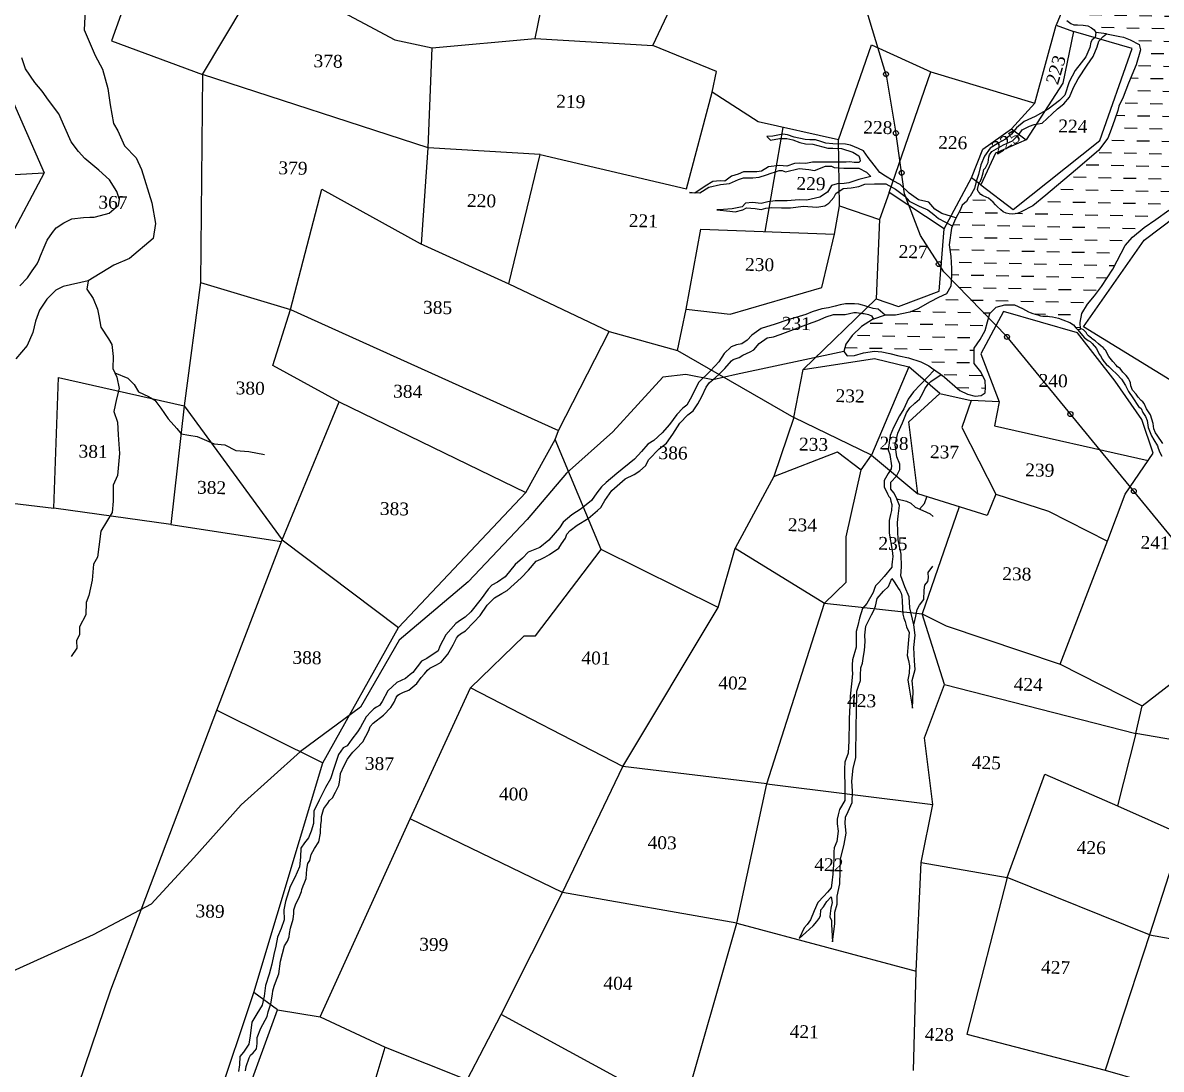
# Model space of a CAD drawing. Header units: inches. Extents: x 304037 to 460575, y 1453943 to 1639883.
# Drawn here: x 335053 to 336193, y 1597253 to 1598301 of the extents above; entities that cross this region are included whole.
import ezdxf

# ---------------------------------------------------------------- set-up
doc = ezdxf.new("R2010")
doc.units = ezdxf.units.IN
doc.header["$MEASUREMENT"] = 0
doc.header["$PDMODE"] = 33
doc.header["$PDSIZE"] = 5
doc.linetypes.add('ACAD_ISO02W100', pattern=[15, 12, -3])
for name, color, linetype in [('CARTTRACK', 30, 'ACAD_ISO02W100'), ('NALA', 4, 'Continuous'), ('SURVEY_BND', 7, 'Continuous'), ('SURVEY_NO', 7, 'Continuous'), ('WATER_BODY', 4, 'Continuous'), ('zz', 7, 'Continuous')]:
    doc.layers.add(name, color=color, linetype=linetype)
doc.styles.get("Standard").update_dxf_attribs({"font": 'arial.ttf'})

# ---------------------------------------------------------------- blocks, each defined once
blk = doc.blocks.new('CHEPINAPI')
at = {"layer": 'WATER_BODY', "linetype": 'ByBlock'}
h = blk.add_hatch(dxfattribs=at)
h.set_pattern_fill('DASH', color=256, scale=10, angle=180, style=0)
h.set_pattern_definition([(180, (-977.9699, -291.534), (-1.25, -1.25), [1.25, -1.25])])
h.paths.add_polyline_path([(110.82, 53.93), (109.55, 52.84), (108.42, 52.19), (108.11, 52.07), (107.8, 51.99), (107.5, 51.96), (107.22, 51.96), (106.91, 52.02), (106.6, 52.17), (106.37, 52.35), (105.99, 52.67), (105.83, 52.86), (105.59, 53.11), (105.1, 53.5), (104.95, 53.56), (104.5, 53.76), (104.35, 53.86), (104.17, 54.03), (104.07, 54.15), (103.99, 54.34), (104.14, 54.94), (103.85, 55.14), (103.69, 54.43), (103.27, 53.67), (103.13, 53.49), (102.94, 53.11), (102.5, 52.73), (102.31, 52.25), (101.86, 51.38), (101.47, 50.41), (101.27, 48.77), (101.48, 47.61), (101.58, 46.39), (101.58, 45.66), (101.54, 44.63), (101.12, 43.87), (100.32, 43.48), (99.51, 43.04), (98.28, 42.3), (97.5, 41.96), (96.08, 41.64), (95.03, 41.59), (93.77, 41.13), (92.69, 40.41), (91.8, 39.51), (91.19, 38.62), (91, 37.89), (91.33, 37.45), (92.07, 37.52), (92.97, 37.8), (94.06, 38), (94.8, 37.92), (95.58, 37.79), (96.49, 37.57), (97.46, 37.4), (98.71, 37.03), (99.52, 36.63), (99.77, 36.44), (100.64, 35.85), (100.86, 35.71), (102.64, 34.24), (103.42, 33.88), (104.21, 33.69), (104.79, 33.79), (105.17, 34.07), (105.2, 34.6), (105.15, 35.24), (104.72, 36.13), (104.03, 36.97), (104.02, 37.74), (104, 38.49), (104.58, 39.38), (105.05, 40.28), (105.27, 41.14), (105.49, 41.99), (106.11, 42.63), (106.96, 42.89), (107.93, 42.89), (108.74, 42.56), (109.34, 42.22), (109.51, 42.16), (109.78, 42.07), (110.02, 42.01), (110.29, 41.94), (110.54, 41.87), (110.78, 41.83), (111.28, 41.84), (111.46, 41.82), (111.75, 41.8), (112.04, 41.73), (112.34, 41.65), (112.78, 41.5), (113.5, 41.24), (113.85, 41.03), (114.09, 40.75), (114.28, 40.56), (114.58, 40.6), (114.54, 41.26), (114.68, 42.18), (115.23, 43.13), (115.91, 43.97), (116.58, 44.91), (117.67, 46.67), (118.09, 47.52), (118.85, 49.04), (119.57, 49.9), (120.72, 50.88), (121.86, 51.71), (123.14, 52.67), (124.03, 53.5), (124.95, 54.52), (125.91, 55.42), (127.21, 56.29), (127.75, 56.48), (128.57, 56.54), (129.25, 56.42), (130.03, 56.34), (130.63, 56.7), (131.14, 57.29), (131.58, 58.05), (131.76, 58.63), (132.58, 60.13), (133.33, 61.24), (133.97, 62.05), (135, 62.64), (136.31, 62.86), (137.23, 63.03), (138.98, 65.11), (141.07, 67.7), (142.21, 68.62), (143.42, 69.15), (145.88, 70.29), (148.07, 70.87), (149.32, 71.85), (150.38, 73.22), (150.78, 74.63), (150.49, 76.08), (149.97, 77.13), (149.32, 77.91), (147.83, 79.17), (146.43, 80.05), (144.98, 81), (140.84, 83.17), (137.11, 85.24), (133.73, 86.67), (130.99, 87.97), (127.4, 90.11), (125.37, 90.94), (123.35, 91.79), (119.12, 93), (116.08, 93.98), (113.91, 94.69), (111.94, 95.73), (109.87, 96.8), (108.16, 97.47), (105.29, 97.61), (103.99, 97.98), (101.64, 98.89), (98.94, 100.22), (96.01, 101.62), (92.44, 103.15), (88.98, 104.29), (87.3, 104.55), (84.84, 104.2), (83.17, 103.62), (81.76, 102.88), (80.38, 101.95), (80, 100.99), (80.19, 100.04), (80.39, 99.24), (80.7, 98.84), (81.13, 98.83), (81.71, 99.14), (82.26, 99.73), (82.81, 100.25), (83.36, 100.27), (83.78, 100.25), (84.24, 100.16), (85.3, 99.96), (86.11, 99.56), (86.67, 99.2), (88.02, 98.84), (89, 98.61), (89.51, 98.5), (90.7, 98), (91.71, 97.43), (92.43, 97.19), (93.28, 97.1), (94.55, 96.73), (96.69, 95.83), (98.16, 95.19), (99.25, 94.9), (100.43, 94.42), (102.04, 93.59), (103.39, 92.53), (104.43, 91.42), (105.26, 90.67), (106.24, 90.01), (107.13, 89), (108.02, 87.94), (110.34, 86.34), (112.46, 85.03), (115.6, 83.53), (116.62, 83.19), (116.89, 82.69), (116.67, 81.86), (115.96, 80.76), (115.41, 79.7), (115.07, 78.81), (113.72, 77.24), (113.34, 76.48), (113.3, 75.41), (113.39, 74.98), (113.62, 74.55), (113.47, 73.77), (113.09, 73.06), (112.78, 72.51), (112.55, 72.2), (112.45, 71.66), (112.56, 71.38), (112.96, 71.11), (113.26, 70.98), (113.64, 70.97), (114.22, 70.95), (114.67, 70.91), (115.05, 70.7), (115.31, 70.53), (115.47, 70.27), (116.55, 70.13), (116.72, 70.11), (117.89, 69.91), (118.25, 69.84), (118.93, 69.58), (119.83, 69.14), (119.98, 68.63), (119.59, 67.12), (118.84, 65.27), (118.34, 63.85), (117.94, 62.96), (117.85, 62.51), (117.57, 61.63), (117.23, 60.6), (116.89, 59.72), (116.01, 58.49), (113.73, 56.48)])
h.paths.add_polyline_path([(113.56, 73.45), (149.4, 74.06), (149.29, 80.09), (113.45, 79.48)], flags=24)
h.paths.add_polyline_path([(125, 74.22), (128.28, 74.22), (128.28, 72.27), (125, 72.27)], flags=24)
at = {"layer": 'CARTTRACK', "linetype": 'ByBlock'}
for points in [[(91, 37.89), (80.29, 35.36), (77.96, 34.8), (75.25, 35.26), (72.96, 34.94), (68.1, 29.4), (63.56, 25.16), (59.72, 20.46), (53.96, 14.12), (47.2, 8.16), (43.47, 1.4)], [(43.47, 1.4), (37.58, -3.18), (31.75, -8.6), (27.15, -13.99), (22.99, -18.72), (17.26, -21.9), (6.8, -26.87)]]:
    blk.add_lwpolyline(points, dxfattribs=at)
at = {"layer": 'NALA'}
for points in [[(14.55, 70.38), (14.49, 68.43), (15.64, 65.89), (16.39, 64.53), (16.97, 62.62), (17.22, 61), (17.61, 59.12), (18.05, 58.41), (18.75, 56.94), (19.94, 55.75), (20.49, 54.61), (21.59, 51.31), (22.01, 49.23), (21.8, 47.73), (19.47, 45.7), (17.94, 44.98), (15.4, 43.37), (12.92, 42.77), (12.18, 42.37), (11.3, 41.46), (10.6, 40.36), (10.21, 39.24), (9.97, 38.11), (9.44, 36.8), (8.33, 35.43)], [(100.84, 35.73), (102.64, 34.24), (103.42, 33.88), (104.21, 33.69), (104.79, 33.79), (105.17, 34.07), (105.2, 34.6), (105.15, 35.24), (104.72, 36.13), (104.03, 36.97), (104.02, 37.74), (104, 38.49), (104.58, 39.38), (105.05, 40.28), (105.27, 41.14), (105.49, 41.99), (106.11, 42.63), (106.96, 42.89), (107.93, 42.89), (108.74, 42.56), (109.34, 42.22), (109.51, 42.16), (109.78, 42.07), (110.02, 42.01), (110.29, 41.94), (110.54, 41.87), (110.78, 41.83), (111.28, 41.84), (111.46, 41.82), (111.75, 41.8), (112.04, 41.73), (112.34, 41.65), (112.78, 41.5), (113.5, 41.24), (113.85, 41.03), (114.09, 40.75), (114.28, 40.56), (114.58, 40.6), (114.54, 41.26), (114.68, 42.18), (115.23, 43.13), (115.91, 43.97), (116.58, 44.91), (117.67, 46.67), (118.09, 47.52), (118.85, 49.04), (119.57, 49.9), (120.72, 50.88), (121.86, 51.71), (123.14, 52.67)], [(112.56, 71.38), (112.96, 71.11), (113.26, 70.98), (113.64, 70.97), (114.22, 70.95), (114.67, 70.91), (115.05, 70.7), (115.31, 70.53), (115.47, 70.27), (115.43, 69.74), (115.15, 69.53), (115.02, 69.29), (114.92, 68.76), (114.54, 67.81), (114.08, 67.19), (113.5, 66.41), (112.94, 65.27), (112.52, 63.94), (111.99, 63.41), (110.89, 62.52), (109.6, 61.75), (108.51, 61.21), (107.75, 60.56), (107.28, 59.93), (106.68, 59.42), (105.96, 59), (105.18, 58.48), (104.62, 57.68), (104.29, 56.8), (104.06, 55.85), (103.85, 55.14), (103.69, 54.43), (103.27, 53.67), (103.13, 53.49), (102.94, 53.11), (102.5, 52.73), (102.31, 52.25), (101.86, 51.38), (101.47, 50.41), (101.27, 48.77), (101.48, 47.61), (101.58, 46.39), (101.58, 45.66), (101.54, 44.63), (101.12, 43.87), (100.32, 43.48), (99.51, 43.04), (98.28, 42.3), (97.5, 41.96), (96.08, 41.64), (95.03, 41.59), (93.77, 41.13), (92.69, 40.41), (91.8, 39.51), (91.19, 38.62), (91, 37.89), (91.33, 37.45), (92.07, 37.52), (92.97, 37.8), (94.06, 38), (94.8, 37.92), (95.58, 37.79), (96.49, 37.57), (97.46, 37.4), (98.71, 37.03), (99.52, 36.63), (99.77, 36.44), (99.77, 36.44), (100.64, 35.85)], [(8.59, 42.74), (9.33, 43.55), (9.78, 44.26), (10.26, 44.98), (10.44, 45.35), (10.6, 45.79), (10.95, 46.63), (11.21, 47.34), (11.74, 48.14), (12.1, 48.6), (12.86, 49.12), (13.64, 49.52), (14.81, 49.68), (15.43, 49.73), (15.87, 49.76), (16.51, 49.94), (17.37, 50.17), (18.26, 50.98), (18.36, 51.56), (18.09, 52.37), (17.31, 53.5), (16.22, 54.46), (14.83, 55.58), (14.16, 56.28), (13.41, 57.23), (12.74, 58.63), (12.14, 59.97), (11.08, 61.33), (10.42, 62.2), (9.66, 63.06), (8.72, 64.42), (8.32, 65.5)], [(116.55, 70.13), (115.47, 70.27)], [(15.4, 43.37), (15.28, 42.55), (15.92, 41.62), (16.4, 40.56), (16.55, 39.92), (16.76, 38.77), (17.54, 37.63), (17.88, 37.07), (18.04, 35.86), (18.04, 34.68), (18.46, 33.83), (18.71, 32.68), (18.46, 31.66), (18.23, 30.37), (18.63, 29.32), (18.73, 28.08), (18.9, 26.19), (18.73, 24.01), (18.32, 23.03), (18.36, 21.45), (18.27, 20.29), (17.19, 18.4), (17.03, 16.83), (16.9, 15.82), (16.51, 15.09), (16.42, 13.51), (16.13, 11.96), (15.86, 11.26), (15.86, 10.03), (15.24, 8.81), (15.26, 8.06), (14.99, 7.42), (15.03, 6.7), (14.47, 5.85)], [(95.03, 41.59), (94.33, 42.18), (93.83, 42.23), (93.4, 42.37), (92.98, 42.48), (92.75, 42.56), (92.39, 42.64), (91.94, 42.68), (91.06, 42.66), (90.53, 42.54), (90.03, 42.4), (89.37, 42.23), (88.72, 42.11), (87.73, 41.77), (87.13, 41.5), (86.12, 41.18), (85.32, 40.94), (84.07, 40.49), (82.7, 40.01), (81.76, 39.32), (81.3, 38.82), (80.79, 38.44), (80.25, 38.32), (79.72, 38.11), (79.04, 37.43), (78.54, 36.59), (78.19, 36.18), (77.68, 35.65), (76.55, 34.5), (75.9, 33.11), (75.42, 32.22), (75.02, 31.91), (74.45, 31.25), (73.73, 30.25), (73.03, 29.39), (72.2, 28.6), (71.61, 28.22), (70.98, 27.49), (70.32, 26.7), (68.58, 25.23), (67.54, 24.33), (67.06, 23.88), (66.61, 23.26), (66.11, 22.49), (65.1, 21.65), (64.16, 21.02), (63.32, 20.26), (62.98, 19.7), (61.93, 18.45), (61.04, 17.68), (59.9, 17.21), (59.33, 16.61), (58.61, 15.93), (57.65, 14.68), (56.88, 14.15), (56.32, 13.84), (55.96, 13.44), (55.28, 12.44), (54.29, 11.13), (53.74, 10.6), (53.27, 10.28), (52.81, 9.93), (51.85, 8.77), (51.28, 7.65), (51.11, 7.17), (50.01, 6.38), (49.46, 6.09), (48.62, 4.94), (48.35, 4.74), (47.89, 4.35), (47.06, 3.92), (46.17, 3.07), (45.61, 1.98), (45.36, 1.59), (45.06, 1.42), (44.81, 1.23), (44.55, 0.97), (44.07, 0.43), (43.5, -0.6), (43.21, -1.07), (42.67, -1.83), (42.23, -2.49), (41.83, -2.71), (41.39, -3.37), (41.01, -4.58), (40.62, -5.83), (40.15, -6.71), (39.54, -8), (39.03, -9.11), (39.03, -10.32), (38.79, -11.11), (38.55, -11.77), (38.15, -12.27), (37.82, -12.8), (37.81, -13.73), (37.71, -14.68), (37.26, -15.77), (36.84, -16.68), (36.4, -18.18), (36.24, -19), (36.31, -20.01), (36, -20.87), (35.65, -21.75), (35.52, -22.66), (35.35, -23.5), (35.17, -24.46), (34.92, -25.46), (34.56, -26.61), (34.47, -27.68), (34.26, -28.56), (33.75, -29.43), (33.29, -30.28), (33.15, -31.64), (33.02, -32.49), (32.5, -33.29), (32.16, -33.73), (32.12, -34.56), (32.05, -35.25)], [(32.76, -35.16), (32.8, -34.73), (33.09, -33.84), (33.23, -33.58), (33.49, -33.33), (33.8, -32.93), (33.84, -32.39), (33.84, -31.8), (34.18, -30.87), (34.81, -29.68), (34.88, -29.23), (35.15, -28.41), (35.27, -27.46), (35.31, -27.12), (35.44, -26.64), (35.56, -26.29), (35.89, -25.42), (36.01, -24.15), (36.37, -22.59), (36.66, -22.12), (36.82, -21.68), (36.86, -21.35), (36.94, -20.83), (37.2, -19.92), (37.24, -19.34), (37.24, -18.99), (37.38, -18.49), (37.76, -17.63), (37.95, -17.14), (38, -16.94), (38.11, -16.57), (38.2, -16.33), (38.4, -15.82), (38.46, -14.9), (38.53, -14.32), (38.73, -14.02), (38.87, -13.41), (39.18, -12.81), (39.58, -12.16), (39.73, -11.28), (39.73, -10.92), (39.75, -10.65), (39.77, -10.44), (39.81, -10.02), (39.81, -9.6), (39.98, -8.91), (40.03, -8.8), (40.22, -8.53), (40.4, -8.27), (40.58, -7.99), (40.86, -7.72), (41.17, -7.14), (41.48, -6.49), (41.53, -6.14), (41.6, -5.65), (41.6, -5.29), (41.96, -4.46), (42.29, -3.82), (42.54, -3.45), (42.81, -3.13), (43.14, -2.79), (43.79, -2.07), (44.34, -0.93), (44.48, -0.53), (44.77, -0.18), (45.79, 0.64), (46.5, 1.41), (46.83, 1.94), (47.03, 2.43), (47.17, 2.65), (47.33, 2.76), (47.72, 2.97), (48.25, 3.19), (49.04, 3.87), (49.46, 4.47), (49.8, 4.83), (50.09, 5.2), (50.31, 5.41), (50.66, 5.58), (50.97, 5.78), (51.42, 6.05), (52.08, 6.84), (52.59, 7.81), (52.92, 8.47), (53.12, 8.75), (53.3, 8.92), (53.81, 9.23), (54.62, 10.11), (55.23, 10.78), (55.9, 11.84), (56.64, 12.59), (57.36, 13.01), (57.88, 13.34), (59.23, 14.62), (59.95, 15.4), (60.72, 16.31), (61.16, 16.54), (61.58, 16.75), (62.01, 17.03), (62.96, 17.68), (63.19, 18.1), (63.58, 18.68), (63.7, 19.08), (64.03, 19.46), (64.74, 20), (65.82, 20.69), (66.73, 21.52), (67.04, 21.82), (67.44, 22.53), (68.13, 23.55), (69.42, 24.74), (70.31, 25.18), (70.86, 25.56), (71.44, 26.05), (71.76, 26.72), (72.76, 27.8), (73.48, 28.38), (74.08, 29.3), (74.78, 30.4), (75.53, 31.23), (76.07, 31.65), (76.52, 32.35), (76.91, 33.12), (77.32, 34.05), (77.63, 34.53), (77.96, 34.8), (78.57, 35.34), (79.13, 35.94), (79.78, 36.72), (79.96, 36.87), (80.54, 37.09), (80.93, 37.3), (81.63, 37.66), (82, 37.86), (82.53, 38.51), (83.32, 39.11), (83.95, 39.22), (84.6, 39.45), (87.39, 40.58), (88.33, 40.94), (89.16, 41.3), (89.89, 41.55), (91.03, 41.58), (91.9, 41.82), (92.18, 41.82), (92.81, 41.72), (92.93, 41.72), (93.37, 41.64), (93.68, 41.51), (93.88, 41.17), (93.88, 41.17)], [(114.28, 40.56), (114.98, 39.74), (115.1, 39.69), (115.35, 39.51), (115.55, 39.39), (115.75, 39.22), (116.21, 38.73), (116.5, 38.16), (116.63, 38), (116.84, 37.64), (116.98, 37.43), (117.19, 37.16), (117.46, 36.93), (117.78, 36.64), (118.3, 36.2), (118.78, 35.72), (119.18, 35.07), (119.49, 34.49), (119.95, 33.85), (120.53, 33.02), (120.78, 32.81), (120.97, 32.43), (121.24, 32.04), (121.4, 31.62), (121.52, 30.92), (121.68, 30.59), (121.87, 30.1), (122.12, 29.72), (122.5, 29.14), (122.58, 28.91), (122.73, 28.48), (122.95, 28.1)], [(123.03, 29.37), (122.43, 30.2), (122.28, 30.43), (122.11, 30.81), (122.02, 31.33), (121.72, 32.22), (121.34, 32.81), (121.08, 33.31), (120.96, 33.5), (120.78, 33.61), (120.48, 33.94), (120.4, 34.05), (120.27, 34.24), (119.88, 34.62), (119.72, 35.06), (119.69, 35.35), (119.58, 35.58), (119.47, 35.77), (119.21, 36.09), (119.05, 36.26), (118.88, 36.39), (118.61, 36.76), (118.52, 36.83), (118.35, 36.93), (118.21, 37.08), (117.85, 37.44), (117.45, 37.93), (117.11, 38.58), (117.04, 38.63), (116.86, 38.82), (116.67, 38.97), (116.4, 39.17), (116.1, 39.43), (115.98, 39.51), (115.77, 39.66), (115.69, 39.74), (115.54, 39.83), (115.38, 39.97), (115.24, 40.1), (115.14, 40.29), (115.01, 40.41), (114.87, 40.56), (114.87, 40.56), (114.57, 40.67)], [(100.07, 36.24), (98.03, 34.01), (97.51, 33.25), (97.1, 32.29), (96.68, 31.59), (96.11, 30.42), (95.78, 29.6), (95.62, 28.18), (95.78, 27.69), (95.97, 26.57), (95.95, 26.26), (95.67, 25.82), (95.27, 25.09), (95.3, 24.46), (95.63, 23.76), (95.77, 23.5), (95.91, 23.39), (96, 23.05), (96.1, 22.71), (96.07, 22.11), (95.97, 21.7), (95.87, 21.11), (95.87, 20.47), (95.9, 19.84), (96.24, 18.12), (96.3, 17.52), (96.25, 16.99), (96.24, 16.69), (96.23, 16.47), (95.47, 15.52), (94.95, 14.92), (94.65, 14.56), (94.5, 14.21), (94.43, 13.9), (93.82, 12.79), (93.38, 12.26), (93.09, 11.31), (92.97, 10.56), (92.81, 9.97), (92.81, 9.45), (92.85, 8.41), (92.48, 7.14), (92.47, 6.64), (92.49, 6.09), (92.51, 5.8), (92.51, 5.37), (92.44, 4.74), (92.32, 3.5), (92.32, 2.58), (92.29, 1.27), (92.29, 0.47), (92.29, -0.46), (92.29, -0.98), (92.25, -2.21), (91.95, -3.09), (91.92, -3.77), (91.95, -4.52), (91.97, -5.11), (91.98, -5.78), (92.02, -6.93), (91.51, -7.85), (91.4, -8.37), (91.28, -8.82), (91.3, -9.27), (91.43, -10), (91.29, -11.03), (91.04, -11.67), (91.04, -12.09), (91.04, -12.49), (91.04, -12.86), (90.99, -14.29), (90.89, -15.16), (90.84, -15.66), (90.47, -16.1), (90.12, -16.51), (89.54, -17.18), (89.18, -18.01), (88.85, -18.91), (88.53, -19.4), (88.23, -19.71), (87.76, -20.79), (88.39, -20.19), (89.12, -19.51), (89.46, -19.08), (89.66, -18.8), (89.82, -18.49), (89.84, -17.89), (90.11, -17.58), (90.44, -17.05), (90.84, -16.58), (90.96, -17.14), (90.86, -17.7), (90.79, -18.24), (90.77, -18.57), (90.94, -18.94), (90.96, -19.32), (91.07, -21.05), (91.29, -19.27), (91.26, -18.1), (91.47, -17.3), (91.47, -16.5), (91.7, -15.25), (91.72, -12.78), (92.03, -11.28), (92.22, -10.19), (92.11, -9.22), (92.13, -8.58), (92.39, -8.03), (92.77, -7.12), (92.77, -5.97), (92.68, -4.98), (92.77, -3.67), (93.04, -2.63), (93.02, -1.57), (93.02, -0.45), (93, 0.78), (93.02, 1.65), (93, 4.02), (93.17, 4.63), (93.32, 5.09), (93.32, 5.61), (93.35, 6.34), (93.5, 6.82), (93.6, 7.53), (93.68, 8.07), (93.71, 8.98), (93.66, 9.61), (93.76, 10.51), (94.02, 11.04), (94.3, 11.67), (94.48, 12.04), (94.67, 12.55), (94.83, 13.3), (95.43, 14.06), (95.93, 14.52), (96.26, 15.34), (96.48, 14.99), (96.72, 14.64), (96.9, 14.39), (97.08, 14.16), (97.21, 13.87), (97.28, 13.58), (97.34, 13.11), (97.38, 12.36), (97.42, 11.8), (97.54, 11.41), (97.67, 11.07), (97.81, 10.55), (98.1, 9.98), (98.05, 9.25), (98, 8.46), (97.97, 8.07), (97.95, 7.68), (98.08, 7.17), (98.2, 6.64), (98.17, 5.92), (98.06, 5.25), (98.2, 4.42), (98.57, 2.42), (98.62, 4.13), (98.51, 5.2), (98.76, 6.31), (98.7, 7.15), (98.58, 8.48), (98.7, 9.73), (98.55, 10.75), (98.11, 12.44), (98.03, 13.54), (97.56, 14.52), (97.15, 15.63), (97.18, 16.51), (97.14, 17.79), (96.79, 19.21), (96.69, 20.94), (96.76, 21.55), (96.85, 22.62), (96.53, 23.46), (96.26, 23.88), (95.97, 24.25), (95.96, 24.94), (96.52, 25.54), (96.83, 26.22), (96.82, 26.76), (96.51, 27.5), (96.31, 28.68), (96.54, 29.85), (96.98, 30.89), (97.36, 31.91), (97.68, 32.4), (98.2, 32.88), (98.64, 33.28), (98.95, 33.89), (99.16, 34.33), (99.46, 34.76), (99.72, 35.09), (100.75, 35.78)], [(100.64, 35.85), (100.86, 35.71)], [(18.25, 34.25), (19.57, 33.73), (20.21, 33.14), (20.67, 32.41), (21.68, 31.97), (22.31, 31.59), (22.91, 30.81), (23.66, 29.78), (24.55, 28.81), (24.99, 28.31), (25.77, 28.17), (26.59, 28.05), (27.56, 27.68), (28.33, 27.37), (29.38, 27.29), (30.49, 26.76), (31.79, 26.68), (33.36, 26.4)]]:
    blk.add_lwpolyline(points, dxfattribs=at)
blk.add_lwpolyline([(103.99, 54.34), (104.16, 55.03), (104.29, 55.19), (104.42, 55.54), (104.52, 56), (104.59, 56.36), (104.76, 56.53), (105, 57.05), (105.07, 57.59), (105.13, 57.81), (105.35, 58.16), (106.51, 58.84), (107.39, 59.27), (108.05, 59.95), (108.33, 60.39), (109.05, 60.77), (109.53, 60.93), (110.3, 61.09), (111.28, 62.04), (111.83, 62.57), (112.45, 63.08), (113, 63.74), (113.38, 64.71), (113.81, 65.58), (114.69, 66.98), (115.28, 67.85), (115.64, 68.83), (115.8, 69.41), (116.21, 69.86), (116.55, 70.13), (116.72, 70.11), (117.89, 69.91), (118.25, 69.84), (118.93, 69.58), (119.83, 69.14), (119.98, 68.63), (119.59, 67.12), (118.84, 65.27), (118.34, 63.85), (117.94, 62.96), (117.85, 62.51), (117.57, 61.63), (117.23, 60.6), (116.89, 59.72), (116.01, 58.49), (113.73, 56.48), (110.82, 53.93), (109.55, 52.84), (108.42, 52.19), (108.11, 52.07), (107.8, 51.99), (107.5, 51.96), (107.22, 51.96), (106.91, 52.02), (106.6, 52.17), (106.37, 52.35), (105.99, 52.67), (105.83, 52.86), (105.59, 53.11), (105.1, 53.5), (104.95, 53.56), (104.5, 53.76), (104.35, 53.86), (104.17, 54.03), (104.07, 54.15), (103.99, 54.34)], close=True, dxfattribs=at)
at = {"layer": 'NALA', "linetype": 'ByBlock'}
for points in [[(101.9, 51.46), (100.5, 51.88), (99.77, 52.3), (99.18, 52.99), (98.13, 53.17), (97.18, 53.84), (96.27, 54.67), (95.56, 55.02), (94.78, 55.48), (94.21, 55.82), (93.62, 56.57), (93, 57.32), (92.55, 57.96), (92.03, 58.19), (91.24, 58.49), (90.74, 58.6), (89.45, 58.6), (88.77, 58.65), (88.25, 58.82), (87.72, 58.96), (87.15, 58.96), (86.69, 58.96), (85.57, 59.19), (84.93, 59.4), (84.46, 59.45), (83.45, 59.23), (82.86, 59.19), (83.24, 58.83), (84.12, 59.02), (84.84, 59.04), (85.47, 58.9), (86.15, 58.66), (86.74, 58.53), (87.45, 58.53), (88.97, 58.15), (89.46, 58.17), (90.33, 58.14), (91.48, 57.8), (92.07, 57.47), (92.19, 57.17), (92.21, 56.93), (92.1, 56.78), (91.62, 56.78), (91.21, 56.82), (90.84, 56.79), (88.9, 56.75), (88.49, 56.75), (87.92, 56.75), (87.48, 56.72), (86.79, 56.59), (86.19, 56.59), (85.68, 56.55), (84.93, 56.28), (84.19, 56.31), (83.1, 56.17), (82.38, 55.72), (81.94, 55.64), (81.18, 55.64), (80.61, 55.61), (80.07, 55.37), (79.4, 55.16), (78.74, 54.66), (78.28, 54.66), (77.55, 54.6), (76.81, 54.11), (75.8, 53.4), (75.25, 53.43), (76.29, 53.43), (77.16, 54.01), (78.33, 54.31), (79.22, 54.42), (80.13, 54.83), (80.62, 55.03), (80.99, 55.03), (81.26, 55.03), (81.56, 55.03), (82.17, 55.11), (82.89, 55.37), (83.37, 55.55), (83.81, 55.7), (84.17, 55.82), (84.45, 55.82), (84.79, 55.72), (86.16, 56.05), (87.11, 55.99), (87.68, 55.89), (88.78, 56.35), (89.38, 56.36), (89.63, 56.23), (90.61, 56.2), (90.95, 56.2), (91.53, 56.2), (92.09, 56.22), (92.88, 55.85), (93.31, 55.43), (92.14, 55.09), (91.14, 54.73), (90.66, 54.65), (89.97, 54.63), (89.42, 54.43), (89.03, 53.77), (88.26, 53.24), (86.98, 52.93), (86.2, 52.93), (85.02, 52.8), (83.82, 52.79), (83.08, 52.66), (82.44, 52.48), (81.56, 52.56), (80.85, 52.49), (80.54, 52.11), (79.55, 51.89), (78.68, 51.82), (78.02, 51.78), (79.31, 51.65), (79.86, 51.62), (80.61, 51.81), (80.98, 52.02), (81.85, 51.99), (82.44, 51.88), (82.89, 52.02), (83.49, 52.11), (84.46, 52.11), (85.35, 52.13), (86.66, 52.33), (87.98, 52.25), (88.8, 52.39), (89.19, 52.66), (89.68, 53.24), (89.87, 53.64), (90.57, 54.17), (91.39, 54.25), (92.13, 54.38), (92.75, 54.65), (93.69, 54.7), (94.82, 54.72), (95.82, 54.21), (96.75, 53.52), (97.2, 53.04), (98.2, 52.57), (99.09, 52.19), (99.7, 51.74), (100.18, 51.37), (100.81, 51.05), (101.47, 50.68), (101.55, 50.61)], [(96.6, 23.28), (97.56, 23.07), (97.99, 22.9), (98.44, 22.51), (99.22, 22.17), (99.93, 21.86), (100.25, 21.6)], [(98.88, 22.31), (99.37, 22.87), (99.56, 23.57)]]:
    blk.add_lwpolyline(points, dxfattribs=at)
at = {"layer": 'SURVEY_BND'}
for points in [[(21.75, 80.85), (11.88, 86.41), (5.96, 86.88), (-0.43, 68.78), (5.2, 66.02), (10.79, 54.06), (3.91, 40.46), (0.47, 21.79), (12.45, 20.6)], [(43.05, 85.31), (38.31, 71.71), (45.53, 68.08), (49.26, 67.34)], [(32.46, 74.91), (21.75, 80.85), (17.24, 67.37), (26.39, 64.22), (26.62, 43.43), (35.67, 40.94)], [(59.54, 68.51), (61.63, 79.96), (74.89, 76.12)], [(90.03, 59.02), (81.95, 60.65), (77.31, 63.49), (77.68, 65.56), (71.3, 68.05), (74.89, 76.12), (76.4, 78.47), (89.92, 76.9), (96.93, 76.27), (104.83, 74.67), (106.17, 78.24), (112.02, 75.46), (113.04, 74.82), (111.5, 70.9)], [(49.08, 57.36), (26.39, 64.22), (32.55, 75.07), (36.03, 72.88)], [(107.26, 60.47), (109.53, 63.06), (111.5, 70.9), (113.27, 70.32)], [(104.33, 54.8), (107.61, 52.41), (116.12, 59.48), (119.13, 68.75), (113.27, 70.32), (112.31, 65.13), (108.76, 59.4), (105.72, 58.01), (104.33, 54.8)], [(60.25, 56.93), (49.08, 57.36), (49.26, 67.34), (59.54, 68.51), (71.3, 68.05)], [(90.27, 52.42), (90.03, 59.02), (93.13, 68.55), (99.09, 66)], [(95.18, 53.86), (99.09, 66), (109.53, 63.06)], [(57.42, 43.95), (60.25, 56.93), (74.94, 53.79), (77.31, 63.49)], [(104.33, 54.8), (103.37, 55.48), (104.45, 58.36), (107.26, 60.47), (108.76, 59.4)], [(82.9, 49.69), (84.48, 60.14)], [(48.61, 47.73), (49.08, 57.36)], [(132.45, 31.7), (127.45, 33.49), (114.86, 40.84), (120.75, 49.62), (128.38, 55.65), (130.28, 54.7)], [(3.91, 40.46), (-3.37, 38.34), (-4.63, 52.87), (10.79, 54.06)], [(94.12, 43.22), (96.35, 42.49), (100.37, 44.11), (100.76, 50.35), (95.18, 53.86), (94.28, 51.14)], [(35.67, 40.94), (38.53, 53.01), (48.46, 47.79), (57.42, 43.95), (67.51, 39.41)], [(74.37, 37.64), (75.15, 41.78), (79.56, 41.38), (88.65, 44.23), (89.82, 49.58), (90.27, 52.42), (94.28, 51.14), (94.12, 43.22), (86.98, 36)], [(75.15, 41.78), (76.46, 49.79), (89.82, 49.58)], [(26.62, 43.43), (25.25, 31.11), (35.3, 17.94)], [(113.24, 7.12), (117.74, 19.62), (119.38, 24.23), (122.09, 28.37), (120.89, 31.71), (118.15, 35.49), (114.27, 40.23), (106.85, 42.2), (104.66, 37.94), (106.61, 33.2), (106.19, 30.77), (121.61, 27.64)], [(40.71, 31.83), (34, 35.32), (35.67, 40.94), (62.67, 29.41)], [(78.97, 12.06), (67.18, 17.61), (62.34, 28.5), (62.67, 29.41), (67.51, 39.41), (74.37, 37.64), (86.13, 31.2)], [(93.95, 27.59), (86.13, 31.2), (86.98, 36), (94.08, 37.27), (97.52, 36.5)], [(100.65, 33.89), (97.52, 36.5), (93.95, 27.59), (98.68, 23.82)], [(24.16, 19.23), (12.45, 20.6), (12.63, 33.66), (25.25, 31.11)], [(106.45, 23.95), (105.64, 21.83), (98.68, 23.82), (97.62, 30.99), (100.65, 33.89), (103.81, 33.25)], [(106.61, 33.2), (103.81, 33.25), (102.94, 30.56), (106.45, 23.95), (111.74, 22.37), (117.7, 19.5)], [(25.25, 31.11), (24.16, 19.23), (35.24, 17.76)], [(35.3, 17.94), (40.71, 31.83), (59.54, 23.16)], [(86.13, 31.2), (84.25, 25.26), (90.56, 27.85), (92.98, 26.11)], [(35.8, -28.99), (33.41, -27.31), (39.83, -4.24), (47.11, 9.43), (59.54, 23.16), (62.34, 28.5)], [(89.57, 12.72), (91.71, 14.87), (91.6, 19.41), (92.98, 26.11), (93.95, 27.59)], [(84.25, 25.26), (80.56, 18.05), (89.57, 12.72)], [(102.81, 22.64), (99.37, 11.87)], [(29.14, 0.8), (35.3, 17.94), (47.11, 9.43)], [(69.79, -3.99), (54.43, 3.55), (59.68, 8.85), (60.8, 8.87), (67.18, 17.61)], [(84.19, -5.41), (69.79, -3.99), (78.97, 12.06), (80.56, 18.05)], [(84.19, -5.41), (89.57, 12.72), (99.37, 11.87)], [(101.72, 4.86), (99.37, 11.87), (101.78, 10.71), (113.24, 7.12), (121.5, 3.15)], [(136.84, -2.04), (120.93, 0.36), (121.5, 3.15), (127.71, 8.12), (139.1, 4.97)], [(99.76, -12.97), (100.81, -7.15), (99.85, -0.51), (101.72, 4.86), (120.93, 0.36)], [(64.04, -16.69), (48.68, -9.67), (54.43, 3.55)], [(13.71, -44.53), (19.13, -27.35), (29.14, 0.8), (39.83, -4.24)], [(120.93, 0.36), (119.24, -6.88), (125.72, -9.61), (122.72, -19.72), (135.14, -21.65)], [(81.48, -19.41), (64.04, -16.69), (69.79, -3.99)], [(122.72, -19.72), (108.4, -14.27), (111.93, -3.9), (119.24, -6.88)], [(81.48, -19.41), (84.19, -5.41), (100.81, -7.15)], [(40.08, -29.6), (48.68, -9.67)], [(99.43, -33.75), (99.51, -23.81), (99.76, -12.97), (108.4, -14.27), (104.69, -30), (118.56, -33.3)], [(76.46, -38.47), (58.16, -29), (64.04, -16.69)], [(76.46, -38.47), (81.48, -19.41), (99.51, -23.81)], [(122.72, -19.72), (118.56, -33.3), (122.3, -34.29), (120.15, -40.16), (135.26, -40.96)], [(29.96, -38.46), (33.41, -27.31)], [(40.26, -56.29), (37.52, -55.3), (38.81, -51.04), (35.73, -41.93), (32.82, -37.74), (35.8, -28.99), (40.08, -29.6), (46.64, -32.49)], [(82.63, -72.29), (75.74, -69.56), (68.77, -66.58), (64.04, -64.47), (60.28, -63.05), (62.84, -53.17), (55.68, -50.24), (54.89, -35.58), (58.16, -29)], [(43.02, -45.57), (46.64, -32.49), (54.89, -35.58)]]:
    blk.add_lwpolyline(points, dxfattribs=at)
at = {"layer": 'SURVEY_BND', "linetype": 'ByBlock'}
for points in [[(100.76, 50.35), (103.37, 55.48)], [(98.55, 10.75), (98.71, 11.63), (98.83, 12.28), (99.07, 12.74), (99.5, 13.3), (99.52, 14.24), (99.55, 14.73), (99.86, 15.11), (99.9, 15.46), (99.87, 16.01), (100.32, 16.63)]]:
    blk.add_lwpolyline(points, dxfattribs=at)
at = {"layer": 'SURVEY_NO', "char_height": 1.282, "width": 2.5, "attachment_point": 1}
for s, insert, rotation in [('{\\fTimes New Roman|b0|i0|c0|p18;223}', (110.57, 65.22), 74.8635), ('{\\fTimes New Roman|b0|i0|c0|p18;225}', (105.17, 58.88), 33.0887)]:
    blk.add_mtext(s, dxfattribs=dict(at, insert=insert, rotation=rotation))
for s, insert in [('{\\fTimes New Roman|b0|i0|c0|p18;378}', (37.45, 66.45)), ('{\\fTimes New Roman|b0|i0|c0|p18;219}', (61.76, 62.92)), ('{\\fTimes New Roman|b0|i0|c0|p18;224}', (111.94, 61.5)), ('{\\fTimes New Roman|b0|i0|c0|p18;228}', (92.47, 60.97)), ('{\\fTimes New Roman|b0|i0|c0|p18;226}', (99.98, 59.61)), ('{\\fTimes New Roman|b0|i0|c0|p18;379}', (34.16, 55.7)), ('{\\fTimes New Roman|b0|i0|c0|p18;229}', (85.91, 55.22)), ('{\\fTimes New Roman|b0|i0|c0|p18;220}', (53.06, 52.83)), ('{\\fTimes New Roman|b0|i0|c0|p18;367}', (16.26, 51.9)), ('{\\fTimes New Roman|b0|i0|c0|p18;221}', (69.25, 51.16)), ('{\\fTimes New Roman|b0|i0|c0|p18;227}', (96.26, 48.63)), ('{\\fTimes New Roman|b0|i0|c0|p18;230}', (80.95, 47.03)), ('{\\fTimes New Roman|b0|i0|c0|p18;385}', (48.89, 42.08)), ('{\\fTimes New Roman|b0|i0|c0|p18;231}', (84.74, 41.23)), ('{\\fTimes New Roman|b0|i0|c0|p18;240}', (110.5, 36.05)), ('{\\fTimes New Roman|b0|i0|c0|p18;232}', (90.26, 34.11)), ('{\\fTimes New Roman|b0|i0|c0|p18;380}', (30.35, 33.64)), ('{\\fTimes New Roman|b0|i0|c0|p18;384}', (46.08, 33.64)), ('{\\fTimes New Roman|b0|i0|c0|p18;233}', (86.71, 29.2)), ('{\\fTimes New Roman|b0|i0|c0|p18;238}', (94.74, 29.47)), ('{\\fTimes New Roman|b0|i0|c0|p18;237}', (99.8, 28.71)), ('{\\fTimes New Roman|b0|i0|c0|p18;386}', (72.7, 28.05)), ('{\\fTimes New Roman|b0|i0|c0|p18;381}', (14.8, 27)), ('{\\fTimes New Roman|b0|i0|c0|p18;239}', (109.35, 27.1)), ('{\\fTimes New Roman|b0|i0|c0|p18;382}', (26.7, 23.64)), ('{\\fTimes New Roman|b0|i0|c0|p18;383}', (45, 21.9)), ('{\\fTimes New Roman|b0|i0|c0|p18;234}', (85.76, 21.13)), ('{\\fTimes New Roman|b0|i0|c0|p18;235}', (94.84, 19.46)), ('{\\fTimes New Roman|b0|i0|c0|p18;241}', (121.01, 20.1)), ('{\\fTimes New Roman|b0|i0|c0|p18;238}', (107.27, 16.69)), ('{\\fTimes New Roman|b0|i0|c0|p18;388}', (36.58, 6.86)), ('{\\fTimes New Roman|b0|i0|c0|p18;401}', (65.43, 7.42)), ('{\\fTimes New Roman|b0|i0|c0|p18;424}', (108.64, 5.68)), ('{\\fTimes New Roman|b0|i0|c0|p18;402}', (79.15, 5.21)), ('{\\fTimes New Roman|b0|i0|c0|p18;423}', (92.04, 3.71)), ('{\\fTimes New Roman|b0|i0|c0|p18;425}', (104.62, -2.22)), ('{\\fTimes New Roman|b0|i0|c0|p18;387}', (44.03, -3.57)), ('{\\fTimes New Roman|b0|i0|c0|p18;400}', (57.48, -6.33)), ('{\\fTimes New Roman|b0|i0|c0|p18;403}', (72.42, -10.88)), ('{\\fTimes New Roman|b0|i0|c0|p18;426}', (115.27, -10.48)), ('{\\fTimes New Roman|b0|i0|c0|p18;422}', (89.11, -12.73)), ('{\\fTimes New Roman|b0|i0|c0|p18;389}', (27.43, -18.65)), ('{\\fTimes New Roman|b0|i0|c0|p18;399}', (49.83, -21.51)), ('{\\fTimes New Roman|b0|i0|c0|p18;427}', (111.96, -22.51)), ('{\\fTimes New Roman|b0|i0|c0|p18;404}', (68.3, -25)), ('{\\fTimes New Roman|b0|i0|c0|p18;421}', (87, -29.45)), ('{\\fTimes New Roman|b0|i0|c0|p18;428}', (100.49, -29.45))]:
    blk.add_mtext(s, dxfattribs=dict(at, insert=insert))

msp = doc.modelspace()

# ---------------------------------------------------------------- linework, layer by layer
at = {"color": 1}
for p in [(335917.8, 1598249.7), (335917.8, 1598249.7), (335933.5, 1598151), (335933.5, 1598151), (335970.7, 1598059.5), (335970.7, 1598059.5), (336039, 1597986.6), (336039, 1597986.6), (336102.5, 1597909.4), (336102.5, 1597909.4), (336166, 1597832.2), (336166, 1597832.2)]:
    msp.add_point(p, dxfattribs=at)
msp.add_point((335927.7, 1598190.7))
at = {"layer": 'zz', "color": 1, "ltscale": 10}
msp.add_polyline3d([(336265.3, 1597711.5, 0), (336039, 1597986.6, 0), (335975.7, 1598051.8, 0), (335952.3, 1598088.1, 0), (335936.5, 1598129.9, 0), (335927.4, 1598194.6, 0), (335918.6, 1598246.9, 0), (335896.7, 1598319.4, 0), (335871.7, 1598390, 0), (335849.3, 1598421.2, 0), (335804, 1598479, 0), (335760.9, 1598532, 0), (335699.8, 1598584, 0), (335570.3, 1598678.4, 0), (335272.9, 1598899, 0), (334927.1, 1599158.9, 0)], dxfattribs=at)

# ---------------------------------------------------------------- block references
at = {"layer": 'SURVEY_BND', "linetype": 'ByBlock', "xscale": 10.02859871034559, "yscale": 10.02859871041437, "zscale": 10.02859871035882, "rotation": 358.8092314755046}
msp.add_blockref('CHEPINAPI', (334955.4, 1597611.1), dxfattribs=at)

doc.saveas('drawing.dxf')
